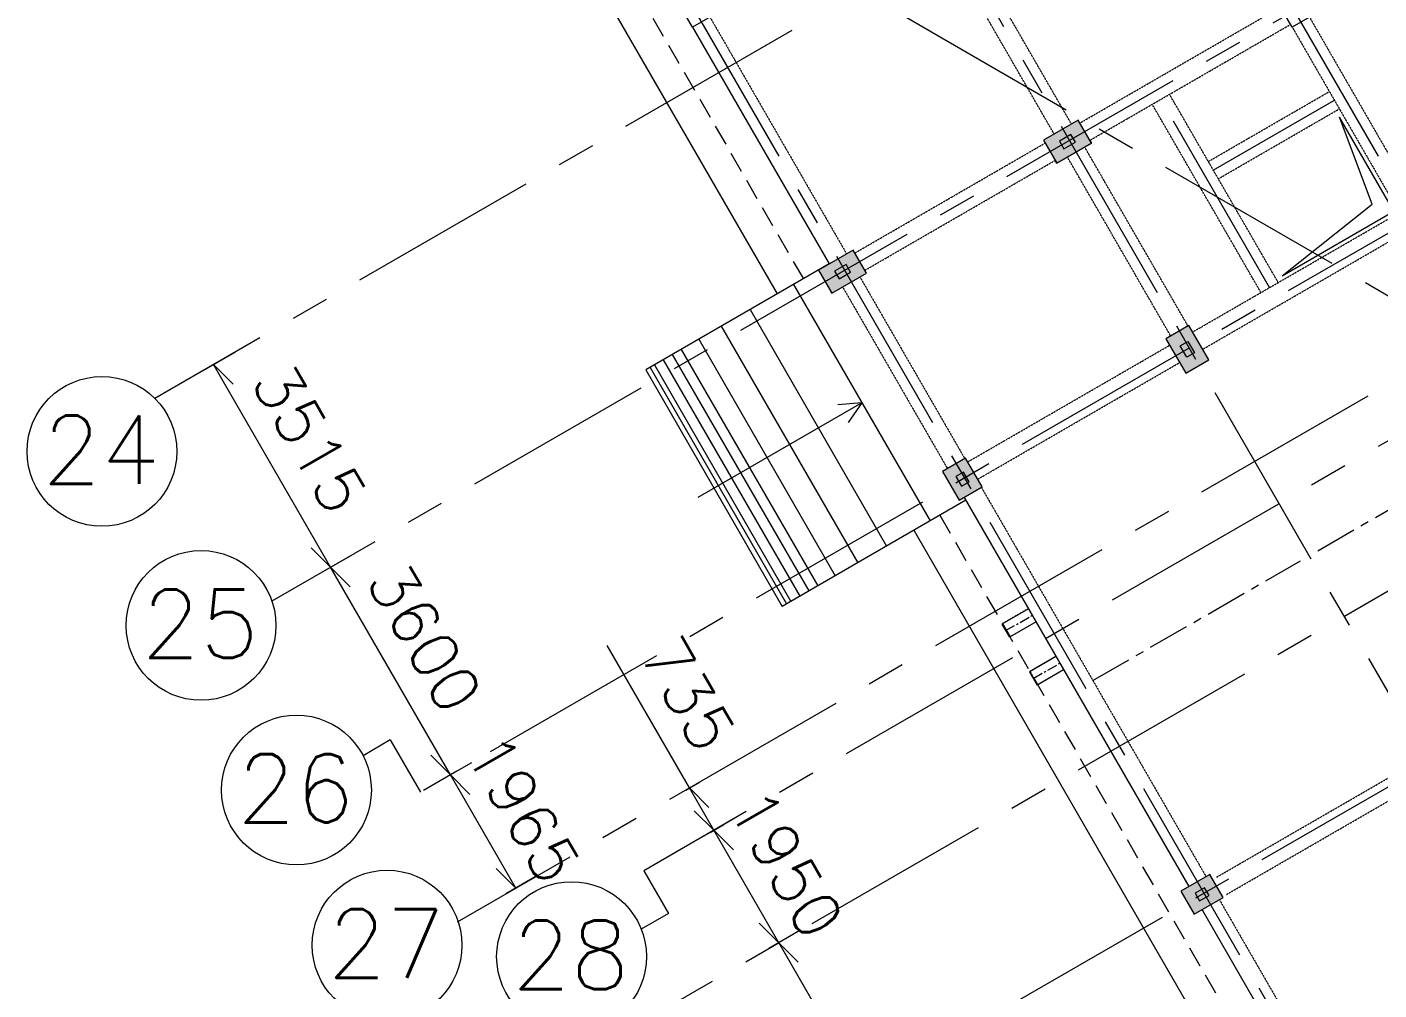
# Model space of a CAD drawing. Header units: millimetres. Extents: x 340192 to 549303, y -616317 to -538642.
# Drawn here: x 450604 to 452804, y -587358 to -585791 of the extents above; entities that cross this region are included whole.
import ezdxf
from ezdxf.enums import TextEntityAlignment as Align
from ezdxf.lldxf.tags import DXFTag

# ---------------------------------------------------------------- set-up
doc = ezdxf.new("R2010")
doc.units = ezdxf.units.MM
doc.header["$LTSCALE"] = 250
doc.header["$MEASUREMENT"] = 0
for name, pattern in [('( Center )', [2, 1.25, -0.25, 0.25, -0.25]), ('__CENTER__0', [2000, 1250, -250, 250, -250]), ('__HIDDEN__2', [375, 250, -125]), ('HIDDEN', [375, 250, -125]), ('HIDDENX2', [0.75, 0.5, -0.25])]:
    doc.linetypes.add(name, pattern=pattern)
doc.layers.get('DEFPOINTS').update_dxf_attribs({"lineweight": 0})
for name, color, linetype, lineweight in [('AR-PLTH-PROTCN', 5, 'Continuous', 0), ('AR-PROJ-ABV', 4, 'HIDDENX2', 0), ('CV-AB-CJ', 2, 'Continuous', 0), ('CV-CB-BEAM', 7, 'Continuous', 0), ('CV-CB-CIVIL', 70, 'Continuous', 0), ('CV-CB-COLUMN', 3, 'Continuous', 0), ('CV-CB-SHADE', 25, 'Continuous', 0), ('CV-GRID_LINE', 8, 'CENTER', 0), ('CV-GRID_NO', 6, 'Continuous', 0), ('CV-MISC', 3, 'Continuous', 0)]:
    doc.layers.add(name, color=color, linetype=linetype, lineweight=lineweight)
doc.styles.add('ROMANS_0', font='romans.shx')
doc.styles.add('Style-romans', font='romans.shx')
tags = doc.linetypes.add('CENTER', pattern=[2, 1.25, -0.25, 0.25, -0.25]).pattern_tags.tags
tags[10:11] = [DXFTag(74, 4), DXFTag(75, 0), DXFTag(340, '0'), DXFTag(46, 1.0), DXFTag(50, 0.0), DXFTag(44, 0.0), DXFTag(45, 0.0)]
tags[8:9] = [DXFTag(74, 4), DXFTag(75, 0), DXFTag(340, '0'), DXFTag(46, 1.0), DXFTag(50, 0.0), DXFTag(44, 0.0), DXFTag(45, 0.0)]
tags[6:7] = [DXFTag(74, 4), DXFTag(75, 0), DXFTag(340, '0'), DXFTag(46, 1.0), DXFTag(50, 0.0), DXFTag(44, 0.0), DXFTag(45, 0.0)]
tags[4:5] = [DXFTag(74, 4), DXFTag(75, 0), DXFTag(340, '0'), DXFTag(46, 1.0), DXFTag(50, 0.0), DXFTag(44, 0.0), DXFTag(45, 0.0)]
doc.dimstyles.new('.15', dxfattribs={"dimtxt": 75, "dimasz": 0.00015, "dimexe": 18.75, "dimexo": 18.75, "dimgap": 37.5, "dimtad": 1, "dimdec": 0, "dimlfac": 9.227778, "dimzin": 0, "dimdsep": 46, "dimtxsty": 'ROMANS_0', "dimblk": 'TICK', "dimcen": 59.999999999994, "dimclrd": 2, "dimclre": 2, "dimclrt": 3, "dimadec": 0, "dimazin": 0, "dimtfac": 1, "dimtdec": 0, "dimtofl": 0, "dimtmove": 0, "dimatfit": 3, "dimldrblk": 'TICK', "dimfxl": 1, "dimtolj": 1, "dimtzin": 0, "dimlwd": -1, "dimlwe": -1, "dimarcsym": 0})

# ---------------------------------------------------------------- blocks, each defined once
blk = doc.blocks.new('TICK')
at = {"color": 3}
blk.add_line((-289777.7469999928, -77645.71299999079), (0, 0), dxfattribs=at)
blk = doc.blocks.new('*D275')
at = {"layer": 'CV-CB-SHADE', "color": 2, "transparency": 16777216}
for p, q in [((450941.6323779261, -586320.6256489924), (450891.0301172647, -586349.8408778068)), ((451132.0196498043, -586650.3860770001), (451081.4173891428, -586679.6013058146))]:
    blk.add_line(p, q, dxfattribs=at)
at = {"layer": 'CV-CB-SHADE', "color": 0, "transparency": 16777216}
blk.add_line((451097.6552904637, -586670.2261759108), (450907.2681685857, -586340.4660077106), dxfattribs=at)
at = {"layer": 'DEFPOINTS', "color": 0, "transparency": 16777216}
for p in [(450957.870354247, -586311.2506489924), (450907.2680935857, -586340.4658778068), (451148.2576261252, -586641.0110770001)]:
    blk.add_point(p, dxfattribs=at)
at = {"layer": 'CV-CB-SHADE', "color": 0, "transparency": 16777216, "xscale": 0.00015, "yscale": 0.00015, "zscale": 0.00015}
for p, rotation in [((450907.2680935857, -586340.4658778068), 119.9999999999474), ((451097.6553654637, -586670.2263058146), 299.9999999999475)]:
    blk.add_blockref('TICK', p, dxfattribs=dict(at, rotation=rotation))
at = {"layer": 'CV-CB-SHADE', "color": 3, "transparency": 16777216, "insert": (451063.4113886395, -586460.9139981015), "char_height": 75, "attachment_point": 5, "rotation": 299.9999999999475, "style": 'ROMANS_0'}
blk.add_mtext('\\A1;3515', dxfattribs=at)
blk = doc.blocks.new('*D276')
at = {"layer": 'CV-CB-SHADE', "color": 2, "transparency": 16777216}
for p, q in [((451132.0196498043, -586650.3860770001), (451081.4173891449, -586679.6013058133)), ((451327.0196428472, -586988.1359724259), (451276.4173821874, -587017.3512012394))]:
    blk.add_line(p, q, dxfattribs=at)
at = {"layer": 'CV-CB-SHADE', "color": 0, "transparency": 16777216}
blk.add_line((451292.6552835084, -587007.9760713356), (451097.6554404658, -586670.2264357172), dxfattribs=at)
at = {"layer": 'DEFPOINTS', "color": 0, "transparency": 16777216}
for p in [(451148.2576261252, -586641.0110770001), (451097.6553654658, -586670.2263058133), (451343.2576191682, -586978.7609724259)]:
    blk.add_point(p, dxfattribs=at)
at = {"layer": 'CV-CB-SHADE', "color": 0, "transparency": 16777216, "xscale": 0.00015, "yscale": 0.00015, "zscale": 0.00015}
for p, rotation in [((451097.6553654658, -586670.2263058133), 119.9999999999474), ((451292.6553585084, -587007.9762012395), 299.9999999999475)]:
    blk.add_blockref('TICK', p, dxfattribs=dict(at, rotation=rotation))
at = {"layer": 'CV-CB-SHADE', "color": 3, "transparency": 16777216, "insert": (451250.5579678814, -586785.0613818071), "char_height": 75, "attachment_point": 5, "rotation": 299.9999999999475, "style": 'ROMANS_0'}
blk.add_mtext('\\A1;3600', dxfattribs=at)
blk = doc.blocks.new('*D277')
at = {"layer": 'CV-CB-SHADE', "color": 2, "transparency": 16777216}
for p, q in [((451755.7851326974, -587078.3379968728), (451705.1828719848, -587107.5532257168)), ((451861.4101289295, -587261.2858568958), (451810.8078682165, -587290.5010857399))]:
    blk.add_line(p, q, dxfattribs=at)
at = {"layer": 'CV-CB-SHADE', "color": 0, "transparency": 16777216}
blk.add_line((451827.0457695374, -587281.1259558361), (451721.4209233057, -587098.1783556207), dxfattribs=at)
at = {"layer": 'DEFPOINTS', "color": 0, "transparency": 16777216}
for p in [(451772.0231090184, -587068.9629968728), (451721.4208483057, -587098.1782257168), (451877.6481052504, -587251.9108568958)]:
    blk.add_point(p, dxfattribs=at)
at = {"layer": 'CV-CB-SHADE', "color": 0, "transparency": 16777216, "xscale": 0.00015, "yscale": 0.00015, "zscale": 0.00015}
for p, rotation in [((451721.4208483057, -587098.1782257168), 119.9999999999474), ((451827.0458445374, -587281.12608574), 299.9999999999475)]:
    blk.add_blockref('TICK', p, dxfattribs=dict(at, rotation=rotation))
at = {"layer": 'CV-CB-SHADE', "color": 3, "transparency": 16777216, "insert": (451839.1852517055, -587152.1521557285), "char_height": 75, "attachment_point": 5, "rotation": 299.9999999999475, "style": 'ROMANS_0'}
blk.add_mtext('\\A1;1950', dxfattribs=at)
blk = doc.blocks.new('*D278')
at = {"layer": 'CV-CB-SHADE', "color": 2, "transparency": 16777216}
for p, q in [((451861.4101289, -587261.2858569144), (451810.8078681991, -587290.5010857516)), ((451999.5351239605, -587500.5253661743), (451948.9328632681, -587529.7405950066))]:
    blk.add_line(p, q, dxfattribs=at)
at = {"layer": 'CV-CB-SHADE', "color": 0, "transparency": 16777216}
for p, q in [((451827.0459195201, -587281.1262156554), (451965.170764589, -587520.3654651028)), ((451965.170839589, -587520.3655950066), (452134.8137717316, -587814.1957726231))]:
    blk.add_line(p, q, dxfattribs=at)
at = {"layer": 'DEFPOINTS', "color": 0, "transparency": 16777216}
for p in [(451877.648105221, -587251.9108569144), (451827.0458445201, -587281.1260857516), (452015.7731002814, -587491.1503661743)]:
    blk.add_point(p, dxfattribs=at)
at = {"layer": 'CV-CB-SHADE', "color": 0, "transparency": 16777216, "xscale": 0.00015, "yscale": 0.00015, "zscale": 0.00015}
for p, rotation in [((451827.0458445201, -587281.1260857516), 119.9999999999474), ((451965.170839589, -587520.3655950066), 299.9999999999475)]:
    blk.add_blockref('TICK', p, dxfattribs=dict(at, rotation=rotation))
at = {"layer": 'CV-CB-SHADE', "color": 3, "transparency": 16777216, "insert": (452114.9442484441, -587629.7807487668), "char_height": 75, "attachment_point": 5, "rotation": 299.9999999999475, "style": 'ROMANS_0'}
blk.add_mtext('\\A1;2550', dxfattribs=at)
blk = doc.blocks.new('*D279')
at = {"layer": 'CV-CB-SHADE', "color": 2, "transparency": 16777216}
for p, q in [((451327.0196428816, -586988.1359724052), (451276.41738218, -587017.3512012428)), ((451433.457139087, -587172.4911236621), (451382.8548783847, -587201.7063525001))]:
    blk.add_line(p, q, dxfattribs=at)
at = {"layer": 'CV-CB-SHADE', "color": 0, "transparency": 16777216}
blk.add_line((451399.0927797057, -587192.3312225963), (451292.655433501, -587007.9763311466), dxfattribs=at)
at = {"layer": 'DEFPOINTS', "color": 0, "transparency": 16777216}
for p in [(451343.2576192026, -586978.7609724052), (451292.655358501, -587007.9762012428), (451449.695115408, -587163.1161236621)]:
    blk.add_point(p, dxfattribs=at)
at = {"layer": 'CV-CB-SHADE', "color": 0, "transparency": 16777216, "xscale": 0.00015, "yscale": 0.00015, "zscale": 0.00015}
for p, rotation in [((451292.655358501, -587007.9762012428), 119.9999999999474), ((451399.0928547056, -587192.3313525001), 299.9999999999475)]:
    blk.add_blockref('TICK', p, dxfattribs=dict(at, rotation=rotation))
at = {"layer": 'CV-CB-SHADE', "color": 3, "transparency": 16777216, "insert": (451410.8260118872, -587062.6537768715), "char_height": 75, "attachment_point": 5, "rotation": 299.9999999999475, "style": 'ROMANS_0'}
blk.add_mtext('\\A1;1965', dxfattribs=at)
blk = doc.blocks.new('*D280')
at = {"layer": 'CV-CB-SHADE', "color": 0, "transparency": 16777216}
for p, q in [((451681.6083497329, -587029.2209553953), (451547.6797033027, -586797.2497351887)), ((451721.4207733127, -587098.1780958081), (451681.6084247329, -587029.221085299))]:
    blk.add_line(p, q, dxfattribs=at)
at = {"layer": 'CV-CB-SHADE', "color": 2, "transparency": 16777216}
for p, q in [((451675.626180457, -587032.674762437), (451697.8463260538, -587019.8459553953)), ((451715.4386790367, -587101.6320327538), (451737.6588246337, -587088.8032257119))]:
    blk.add_line(p, q, dxfattribs=at)
at = {"layer": 'DEFPOINTS', "color": 0, "transparency": 16777216}
for p in [(451681.6083497329, -587029.2209553953), (451659.388204136, -587042.049762437), (451699.2007027157, -587111.0070327538)]:
    blk.add_point(p, dxfattribs=at)
at = {"layer": 'CV-CB-SHADE', "color": 0, "transparency": 16777216, "xscale": 0.00015, "yscale": 0.00015, "zscale": 0.00015}
for p, rotation in [((451681.6083497329, -587029.2209553953), 119.9999999999474), ((451721.4208483127, -587098.1782257119), 299.9999999999475)]:
    blk.add_blockref('TICK', p, dxfattribs=dict(at, rotation=rotation))
at = {"layer": 'CV-CB-SHADE', "color": 3, "transparency": 16777216, "insert": (451679.5958943007, -586875.7352803384), "char_height": 75, "attachment_point": 5, "rotation": 299.9999999999475, "style": 'ROMANS_0'}
blk.add_mtext('\\A1;735', dxfattribs=at)

msp = doc.modelspace()

# ---------------------------------------------------------------- hatches: boundary and pattern name
at = {"layer": 'CV-CB-SHADE', "ltscale": 0.108333329468254, "extrusion": (0, 0, -1)}
for points in [[(-452279.5149540298, -586012.8978638503), (-452335.8066032676, -585980.3978650096), (-452314.1399373739, -585942.8700988513), (-452257.8482881361, -585975.370097692)], [(-451913.6192339855, -586224.1478563135), (-451969.9108832228, -586191.6478574726), (-451948.2442173288, -586154.1200913143), (-451891.9525680913, -586186.6200901552)], [(-452120.7095018055, -586561.1720560344), (-452158.2372679628, -586539.5053901409), (-452131.1539355964, -586492.595682444), (-452093.6261694385, -586514.2623483374)], [(-452503.3101838866, -587234.6892093569), (-452550.2198915827, -587207.6058769905), (-452528.5532256879, -587170.0781108314), (-452481.6435179921, -587197.161443198)]]:
    msp.add_hatch(color=25, dxfattribs=at).paths.add_polyline_path(points)
at = {"layer": 'CV-CB-SHADE', "ltscale": 0.000108333329468254, "extrusion": (0, 0, -1)}
msp.add_hatch(color=256, dxfattribs=at).paths.add_polyline_path([(-452489.3135550856, -586354.6130343422), (-452526.8413212437, -586332.9463684486), (-452494.3413224035, -586276.6547192108), (-452456.8135562454, -586298.3213851046)])

# ---------------------------------------------------------------- linework, layer by layer
at = {"layer": 'AR-PLTH-PROTCN', "color": 21, "ltscale": 0.000108333329468254}
for p, q in [((451824.8716852641, -586225.3492549674, -232618.3581782758), (451540.5045821, -585732.8109842861, -232618.3581782758)), ((452046.9550106747, -586610.0088580911, -232618.3581782758), (452560.7258256777, -587499.8860131225, -232618.3581782758))]:
    msp.add_line(p, q, dxfattribs=at)
at = {"layer": 'AR-PROJ-ABV', "linetype": '__HIDDEN__2', "ltscale": 0.0005416666473412699}
for p, q in [((451596.7962313379, -585732.8109842862, -232618.3581782758), (451867.0904221926, -586200.9742558369, -232618.3581782758)), ((452089.1737476024, -586585.6338589607, -232618.3581782758), (452649.7987276009, -587556.6648083098, -232618.3581782758))]:
    msp.add_line(p, q, dxfattribs=at)
at = {"layer": 'CV-AB-CJ', "color": 2, "ltscale": 0.0001354166618353174}
for points in [[(452309.8204891962, -585978.7219269339, -232618.3581782758), (452302.5982852872, -585966.2127028208, -232618.3581782758), (452283.8344022078, -585977.0460357678, -232618.3581782758), (452291.0566061168, -585989.5552598807, -232618.3581782758)], [(451943.9247691511, -586189.9719193969, -232618.3581782758), (451936.7025652421, -586177.4626952839, -232618.3581782758), (451917.9386821627, -586188.2960282307, -232618.3581782758), (451925.1608860724, -586200.8052523438, -232618.3581782758)], [(452503.4987172757, -586321.4047163611, -232618.3581782758), (452490.9894931631, -586328.6269202697, -232618.3581782758), (452480.1561602164, -586309.8630371905, -232618.3581782758), (452492.6653843294, -586302.6408332817, -232618.3581782758)]]:
    msp.add_3dface(points, dxfattribs=at)
at = {"layer": 'CV-AB-CJ', "color": 2, "ltscale": 0.108333329468254}
for points in [[(452115.1632088877, -586522.6766709421, -232618.3581782758), (452124.191004399, -586538.313271448, -232618.3581782758), (452136.7002285119, -586531.0910675392, -232618.3581782758), (452127.672433001, -586515.4544670332, -232618.3581782758)], [(452520.1389030844, -587191.6151502823, -232618.3581782758), (452504.5023025785, -587200.6429457932, -232618.3581782758), (452511.7245064874, -587213.1521699064, -232618.3581782758), (452527.3611069937, -587204.1243743954, -232618.3581782758)]]:
    msp.add_3dface(points, dxfattribs=at)
at = {"layer": 'CV-CB-BEAM', "linetype": 'HIDDEN', "ltscale": 4.333333178730159e-07}
for p, q in [((452275.204879165, -585965.3492642435, -232618.3581782758), (452140.9488406354, -585732.8109842859, -232618.3581782758)), ((452316.8482702012, -585947.5610689122, -232618.3581782758), (452643.8089324479, -585758.7902425497, -232618.3581782758)), ((451713.0255807392, -585771.6261285719, -232618.3581782758), (451937.4549841511, -586160.3492579939, -232618.3581782758)), ((452303.350704196, -585949.0992655309, -232618.3581782758), (452202.8516059258, -585775.0297212118, -232618.3581782758)), ((452690.7125659959, -585775.0297212324, -232618.3581782758), (452865.0589168445, -586077.0064590161, -232618.3581782758)), ((452333.0982696217, -585975.7068935309, -232618.3581782758), (452660.0589318686, -585786.9360671684, -232618.3581782758)), ((452662.5667413774, -585791.2797206532, -232618.3581782758), (452840.7047587579, -586099.8238175163, -232618.3581782758)), ((452611.7464952749, -586223.2564537984, -232618.3581782758), (452434.8923349181, -585916.93606253, -232618.3581782758)), ((452639.8923198935, -586207.0064543781, -232618.3581782758), (452463.0381595372, -585900.6860631098, -232618.3581782758)), ((452526.1423239523, -586009.9856820464, -232618.3581782758), (452723.1630962836, -585896.2356861045, -232618.3581782758)), ((452275.2048795752, -585965.3492649526, -232618.3581782758), (452259.9872905426, -585938.9916275797, -232618.3581782758)), ((452542.3923233724, -586038.131506665, -232618.3581782758), (452739.4130957039, -585924.3815107234, -232618.3581782758)), ((451950.9525501561, -586158.8110613752, -232618.3581782758), (452260.5566209633, -585980.0610677525, -232618.3581782758)), ((452464.7882057346, -586293.7172181297, -232618.3581782758), (452296.8715454685, -586002.8770311109, -232618.3581782758)), ((452492.9340303534, -586277.4672187094, -232618.3581782758), (452325.0173700875, -585986.6270316907, -232618.3581782758)), ((451967.2025495766, -586186.9568859938, -232618.3581782758), (452276.8066203837, -586008.2068923714, -232618.3581782758)), ((452500.5704880297, -586287.4439515088, -232618.3581782758), (452836.9130922254, -586093.2564584364, -232618.3581782758)), ((452516.8204874497, -586315.5897761277, -232618.3581782758), (452853.1630916458, -586121.402283055, -232618.3581782758)), ((451959.121650043, -586197.8770241535, -232618.3581782758), (452129.7466435464, -586493.4081819423, -232618.3581782758)), ((451930.9758254244, -586214.1270235738, -232618.3581782758), (452101.6008189275, -586509.6581813628, -232618.3581782758)), ((452134.6747679851, -586498.6939439717, -232618.3581782758), (452463.0427218711, -586309.1106174026, -232618.3581782758)), ((452150.9247674058, -586526.8397685905, -232618.3581782758), (452479.2927212911, -586337.2564420213, -232618.3581782758)), ((452156.8299759129, -586540.3178896398, -232618.3581782758), (452522.4549632791, -587173.598944275, -232618.3581782758)), ((452539.7247521612, -587174.2610952277, -232618.3581782758), (452863.4017348691, -586987.3861021304, -232618.3581782758)), ((452555.9747515817, -587202.4069198465, -232618.3581782758), (452879.6517342895, -587015.5319267495, -232618.3581782758)), ((452544.1216291735, -587211.1267104342, -232618.3581782758), (452717.4549563211, -587511.3488396985, -232618.3581782758))]:
    msp.add_line(p, q, dxfattribs=at)
at = {"layer": 'CV-CB-BEAM', "linetype": 'Continuous', "ltscale": 0.000108333329468254}
for p, q in [((451686.8448212464, -585791.2797206346, -232618.3581782758), (451909.3091595304, -586176.5992574155, -232618.3581782758)), ((452128.6841512941, -586556.5678890601, -232618.3581782758), (452494.3091386606, -587189.8489436954, -232618.3581782758)), ((452233.2258142289, -586737.6393607713, -232618.3581782758), (452190.0688831462, -586762.556026549, -232618.3581782758)), ((452190.0688831462, -586762.556026549, -232618.3581782758), (452202.5272160355, -586784.1344920901, -232618.3581782758)), ((452191.0070785019, -586762.0143616025, -232618.3581782758), (452203.4654113905, -586783.5928271435, -232618.3581782758)), ((452245.6841471175, -586759.2178263123, -232618.3581782758), (452202.5272160355, -586784.1344920901, -232618.3581782758)), ((452245.6841482986, -586759.2178280249, -232618.3581782758), (452203.4654113905, -586783.5928271435, -232618.3581782758)), ((452278.1841459582, -586815.50947555, -232618.3581782758), (452235.0272148756, -586840.4261413276, -232618.3581782758)), ((452235.0272148756, -586840.4261413276, -232618.3581782758), (452247.4855477648, -586862.0046068688, -232618.3581782758)), ((452290.6424788468, -586837.0879410909, -232618.3581782758), (452247.4855477648, -586862.0046068688, -232618.3581782758)), ((452290.6424800282, -586837.0879428036, -232618.3581782758), (452248.4237431198, -586861.4629419221, -232618.3581782758)), ((452515.9758045548, -587227.3767098546, -232618.3581782758), (452689.3091317018, -587527.5988391188, -232618.3581782758))]:
    msp.add_line(p, q, dxfattribs=at)
at = {"layer": 'CV-CB-BEAM', "linetype": 'HIDDEN', "ltscale": 3.79166653138889e-07}
for p, q in [((452233.2258154102, -586737.639362484, -232618.3581782758), (452191.0070785019, -586762.0143616025, -232618.3581782758)), ((452278.1841471393, -586815.5094772626, -232618.3581782758), (452235.9654102312, -586839.8844763811, -232618.3581782758)), ((452235.9654102312, -586839.8844763811, -232618.3581782758), (452248.4237431198, -586861.4629419221, -232618.3581782758))]:
    msp.add_line(p, q, dxfattribs=at)
at = {"layer": 'CV-CB-CIVIL', "ltscale": 0.000108333329468254}
for p, q in [((452827.9681154447, -586091.091949694, -232618.3581782758), (452739.4056186043, -585937.6972055217, -232618.3581782758)), ((452646.4275466531, -586195.9044459547, -232618.3581782758), (452827.9681154447, -586091.091949694, -232618.3581782758)), ((451909.3091591211, -586176.5992567062, -232618.3581782758), (451610.4943210846, -586349.1200838846, -232618.3581782758)), ((451610.4943210846, -586349.1200838846, -232618.3581782758), (451832.5776464943, -586733.7796870086, -232618.3581782758)), ((452131.3924845311, -586561.2588598302, -232618.3581782758), (451832.5776464943, -586733.7796870086, -232618.3581782758))]:
    msp.add_line(p, q, dxfattribs=at)
at = {"layer": 'CV-CB-CIVIL', "color": 2, "ltscale": 0.000108333329468254}
for p, q in [((451851.2464456079, -586210.1217799827, -232618.3581782758), (452073.3297710181, -586594.7813831067, -232618.3581782758)), ((451780.4223697712, -586251.0120792325, -232618.3581782758), (452002.5056951814, -586635.6716823563, -232618.3581782758)), ((451733.4240215798, -586278.1465882122, -232618.3581782758), (451955.5073469896, -586662.8061913361, -232618.3581782758)), ((451696.6955071092, -586299.3518059289, -232618.3581782758), (451918.7788325189, -586684.0114090528, -232618.3581782758)), ((451639.1517926101, -586332.5746849852, -232618.3581782758), (451861.2351180198, -586717.2342881089, -232618.3581782758)), ((451653.7643627711, -586324.138113669, -232618.3581782758), (451875.8476881809, -586708.7977167929, -232618.3581782758)), ((451668.3769329319, -586315.7015423531, -232618.3581782758), (451890.4602583422, -586700.3611454769, -232618.3581782758)), ((451617.5167717671, -586345.0656700929, -232618.3581782758), (451839.6000971767, -586729.7252732167, -232618.3581782758)), ((451624.5392224489, -586341.0112563011, -232618.3581782758), (451846.6225478589, -586725.670859425, -232618.3581782758))]:
    msp.add_line(p, q, dxfattribs=at)
at = {"layer": 'CV-CB-CIVIL', "ltscale": 0.000108333329468254, "elevation": -232618.3581782758, "flags": 128}
msp.add_lwpolyline([(452646.4275466531, -586195.9044459547), (452792.6621455616, -586079.6144185927), (452739.4056186043, -585937.6972055217)], dxfattribs=at)
at = {"layer": 'CV-CB-COLUMN', "color": 8, "linetype": '__CENTER__0', "ltscale": 0.000216666658936508}
for p, q in [((452704.1840248365, -586643.3629409276, -232618.3581782758), (453038.650240724, -586450.2587811498, -232618.3581782758)), ((452338.2883047726, -586854.6129334022, -232618.3581782758), (452676.0382002181, -586659.6129403478, -232618.3581782758))]:
    msp.add_line(p, q, dxfattribs=at)
at = {"layer": 'CV-CB-COLUMN', "color": 8, "linetype": '__CENTER__0', "ltscale": 5.416666473412699e-05}
for p, q in [((452196.2980495911, -586773.3452593194, -232618.3581782758), (452239.4549806733, -586748.4285935417, -232618.3581782758)), ((452196.2980487722, -586773.3452588469, -232618.3581782758), (452239.454979854, -586748.4285930692, -232618.3581782758)), ((452241.2563813206, -586851.2153740984, -232618.3581782758), (452284.4133124024, -586826.2987083206, -232618.3581782758)), ((452241.2563805013, -586851.2153736256, -232618.3581782758), (452284.413311584, -586826.2987078478, -232618.3581782758))]:
    msp.add_line(p, q, dxfattribs=at)
at = {"layer": 'CV-CB-COLUMN', "color": 3, "ltscale": 0.0001354166618353174, "elevation": -232618.3581782758, "flags": 128}
for points in [[(451653.0878813975, -585732.810984757), (451686.8448220651, -585674.3422484101), (451714.9906466844, -585690.5922478299), (451690.6156475535, -585732.8109847598), (451714.9906466851, -585775.0297216868), (451686.8448220697, -585791.2797211058), (451653.0878813975, -585732.810984757)], [(452628.8098015271, -585732.8109847766), (452662.5667421951, -585674.3422484298), (452690.7125668142, -585690.5922478497), (452666.3375676837, -585732.8109847797), (452690.7125668144, -585775.0297217064), (452662.5667421993, -585791.2797211254), (452628.8098015271, -585732.8109847766)], [(452333.0982700321, -585975.7068942421), (452335.8066032676, -585980.3978650096), (452279.5149540298, -586012.8978638503), (452276.8066207946, -586008.2068930828)], [(451913.6192339855, -586224.1478563135), (451910.9109007497, -586219.4568855461)]]:
    msp.add_lwpolyline(points, dxfattribs=at)
at = {"layer": 'CV-CB-COLUMN', "color": 3, "ltscale": 0.0001354166618353174}
for points in [[(452335.8066032676, -585980.3978650096, -232618.3581782758), (452314.1399373739, -585942.8700988513, -232618.3581782758), (452257.8482881361, -585975.370097692, -232618.3581782758), (452279.5149540298, -586012.8978638503, -232618.3581782758)], [(451969.9108832228, -586191.6478574726, -232618.3581782758), (451948.2442173288, -586154.1200913143, -232618.3581782758), (451891.9525680913, -586186.6200901552, -232618.3581782758), (451913.6192339855, -586224.1478563135, -232618.3581782758)], [(452489.3135550868, -586354.6130343413, -232618.3581782758), (452526.8413212437, -586332.9463684476, -232618.3581782758), (452494.3413224032, -586276.654719211, -232618.3581782758), (452456.8135562463, -586298.3213851046, -232618.3581782758)], [(452158.2372679628, -586539.5053901409, -232618.3581782758), (452131.1539355964, -586492.595682444, -232618.3581782758), (452093.6261694385, -586514.2623483374, -232618.3581782758), (452120.7095018055, -586561.1720560344, -232618.3581782758)], [(452481.6435179921, -587197.161443198, -232618.3581782758), (452503.3101838866, -587234.6892093569, -232618.3581782758), (452550.2198915827, -587207.6058769905, -232618.3581782758), (452528.5532256879, -587170.0781108314, -232618.3581782758)]]:
    msp.add_3dface(points, dxfattribs=at)
at = {"layer": 'CV-GRID_LINE', "linetype": '( Center )'}
for p, q in [((456178.5823462818, -583296.9460824758, -232618.3581782758), (450811.678074527, -586395.5297084885, -232618.3581782758)), ((456365.665262447, -583628.7393736981, -232618.3581782758), (451002.1195130722, -586725.3839559102, -232618.3581782758)), ((456824.0588275367, -583814.4189193994, -232618.3581782758), (451243.8743244259, -587036.1399443985, -232618.3581782758)), ((456970.3088223246, -584067.7313409637, -232618.3581782758), (451607.4264875299, -587163.9929005973, -232618.3581782758)), ((457214.0588136283, -584489.9187102454, -232618.3581782758), (451587.11949221, -587738.633642188, -232618.3581782758)), ((451448.6445629243, -587499.5961675413, -232618.3581782758), (455946.7330217447, -584902.6235850027, -232618.3581782758)), ((456191.7020703928, -588176.2505657551, -232618.3581782758), (450811.6780745249, -585070.0922634944, -232618.3581782758)), ((452036.6529242655, -585519.6651583193, -232618.3581782758), (454282.6110549822, -589409.7787523924, -232618.3581782758)), ((451670.7572042209, -585730.9151507824, -232618.3581782758), (453916.7153349586, -589621.0287448925, -232618.3581782758)), ((452646.4791239262, -585730.9151510217, -232618.3581782758), (454648.5067746342, -589198.5287602054, -232618.3581782758)), ((453651.8583059386, -585891.6966128073, -232618.3581782758), (451303.5570023259, -587247.4890025898, -232618.3581782758)), ((452625.8194075846, -586215.1314540881, -232618.3581782758), (452449.2360805517, -585909.2801598985, -232618.3581782758)), ((452534.2673236628, -586024.0585943557, -232618.3581782758), (452731.288095994, -585910.3085984141, -232618.3581782758)), ((451194.7919732023, -586951.1268183248, -232618.3581782818), (451150.4482368868, -586976.7286864237, -232618.3581782818)), ((451194.7919732023, -586951.1268183248, -232618.3581782818), (451243.8743244259, -587036.1399443985, -232618.3581782758)), ((451607.4264875299, -587163.9929005973, -232618.3581782818), (451647.4975008856, -587233.3979316403, -232618.3581782758)), ((451647.4975008856, -587233.39793164, -232618.3581782758), (451603.1537645696, -587258.999799739, -232618.3581782758))]:
    msp.add_line(p, q, dxfattribs=at)
at = {"layer": 'CV-GRID_NO', "ltscale": 0.000216666658936508}
for centre in [(450725.4994214085, -586481.7083616067, -232618.3581782758), (450886.7936854656, -586764.7980903469, -232618.3581782758), (451042.1531774358, -587032.6366519133, -232618.3581782758), (451189.5711070656, -587285.0365310947, -232618.3581782758), (451489.7623964679, -587303.6754994707, -232618.3581782639)]:
    msp.add_circle(centre, 121.8750200267849, dxfattribs=at)
at = {"layer": 'CV-MISC', "ltscale": 0.0001805555491137566}
for q in [(451695.3944880182, -586556.542685067, -232618.3581782758), (451923.3291902228, -586405.8708164765, -232618.3581782758), (451939.8475049558, -586434.4813768493, -232618.3581782758)]:
    msp.add_line((451962.2881083135, -586402.4515815448, -232618.3581782758), q, dxfattribs=at)

# ---------------------------------------------------------------- texts
at = {"layer": 'CV-GRID_NO', "style": 'Style-romans'}
for s, p in [('24', (450724.0138624628, -586478.8979189333, -232618.3581782758)), ('25', (450885.3081265195, -586761.9876476735, -232618.3581782758)), ('26', (451040.6676184903, -587029.82620924, -232618.3581782758)), ('27', (451188.0855481201, -587282.2260884212, -232618.3581782758)), ('28', (451488.2768375216, -587300.8650567973, -232618.3581782639))]:
    msp.add_text(s, height=111.42857, dxfattribs=at).set_placement(p, align=Align.MIDDLE_CENTER)

# ---------------------------------------------------------------- dimensions: what is measured, and where the dimension line sits
at = {"layer": 'CV-CB-SHADE', "color": 2}
for base, p1, p2, picture, middle in [((450907.2680935857, -586340.4658778068, -232618.3581782758), (451148.2576261252, -586641.0110770001, -232618.3581782758), (450957.8703542471, -586311.2506489924, -232618.3581782758), '*D275', (450998.4594833556, -586498.4139981014, -232618.3581782758)), ((451097.6553654658, -586670.2263058133, -232618.3581782758), (451343.2576191682, -586978.7609724259, -232618.3581782758), (451148.2576261252, -586641.0110770001, -232618.3581782758), '*D276', (451185.6060625976, -586822.5613818071, -232618.3581782758)), ((451681.6083497329, -587029.2209553953, -232618.3581782699), (451699.2007027157, -587111.0070327537, -232618.3581782699), (451659.388204136, -587042.0497624369, -232618.3581782699), '*D280', (451614.6439890169, -586913.2352803384, -232618.3581782699)), ((451292.655358501, -587007.9762012428, -232618.3581782699), (451449.695115408, -587163.1161236621, -232618.3581782699), (451343.2576192027, -586978.7609724051, -232618.3581782699), '*D279', (451345.8741066033, -587100.1537768714, -232618.3581782699)), ((451721.4208483057, -587098.1782257168, -232618.3581782758), (451877.6481052505, -587251.9108568957, -232618.3581782758), (451772.0231090184, -587068.9629968728, -232618.3581782758), '*D277', (451774.2333464216, -587189.6521557285, -232618.3581782758)), ((451827.0458445201, -587281.1260857516, -232618.3581782699), (452015.7731002814, -587491.1503661743, -232618.3581782699), (451877.648105221, -587251.9108569144, -232618.3581782699), '*D278', (452049.9923431602, -587667.2807487667, -232618.3581782699))]:
    dim = msp.add_linear_dim(base=base, p1=p1, p2=p2, angle=119.9999999999474, dimstyle='.15', override={"dimtxt": 75, "dimasz": 0.00015, "dimexe": 18.75, "dimexo": 18.75, "dimgap": 37.5, "dimlfac": 9.2307692, "dimblk": 'TICK', "dimcen": 59.999999999994, "dimdle": 0, "dimclrd": 0, "dimclre": 2, "dimclrt": 3, "dimlwe": 65535}, dxfattribs=at)
    dim.commit()
    dim.dimension.update_dxf_attribs({"geometry": picture, "text_midpoint": middle, "dimtype": 160})

doc.saveas('drawing.dxf')
